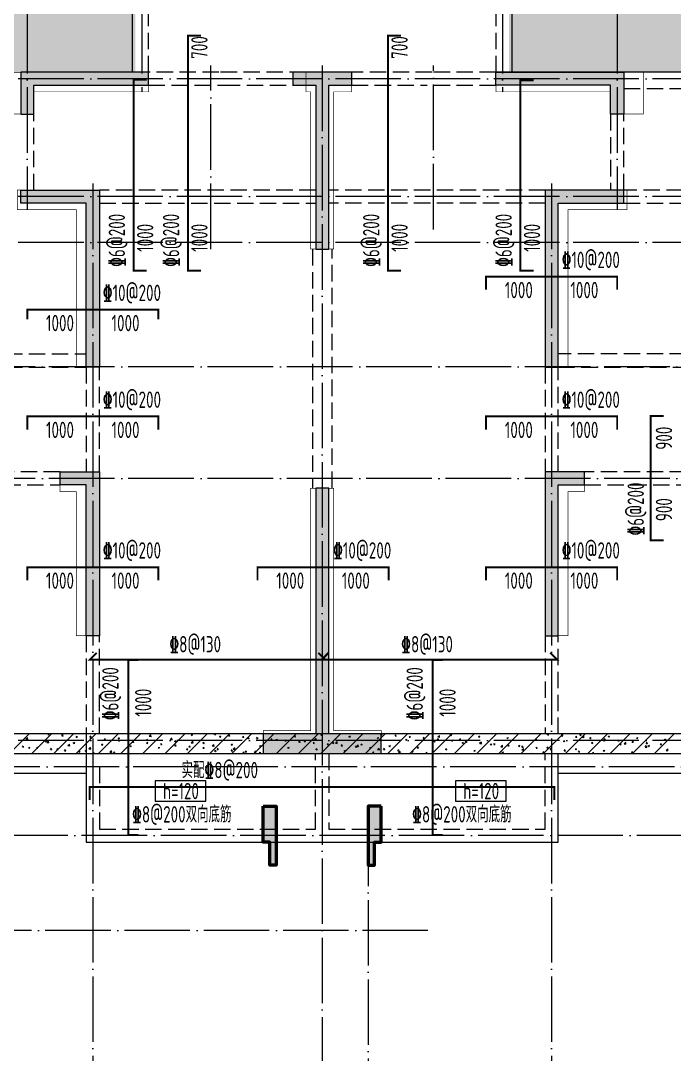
# Model space of a CAD drawing. Extents: x 5874492 to 7194610, y -939842 to -279257.
# Drawn here: x 6620511 to 6630483, y -458196 to -442422 of the extents above; entities that cross this region are included whole.
import ezdxf
from ezdxf.enums import TextEntityAlignment as Align

# ---------------------------------------------------------------- set-up
doc = ezdxf.new("R2010")
doc.units = 0
doc.header["$LTSCALE"] = 1000
doc.linetypes.add('DASH', pattern=[0.35, 0.25, -0.1])
doc.linetypes.add('DOTE', pattern=[2.42, 2, -0.2, 0.02, -0.2])
for name, color, linetype, lineweight in [('A-墙体', 140, 'Continuous', 50), ('A-大样-填充', 8, 'Continuous', 9), ('A-轴线-塔楼', 1, 'DOTE', 9), ('A-轴线-隔墙', 41, 'DOTE', 9), ('S-基础-DQ', 6, 'Continuous', 20), ('S-基础-HATCH', 251, 'Continuous', 20), ('S-墙柱-HATCH', 251, 'Continuous', 20), ('S-墙柱-WALL', 6, 'Continuous', 20), ('S-板-BEAM', 4, 'DASH', 20), ('S-板-BEAM-CON', 2, 'Continuous', 20), ('S-板-COLU', 50, 'DASH', 20), ('S-板-板厚', 191, 'Continuous', 20), ('S-板-板面填充', 251, 'Continuous', 20), ('S-板-楼板正筋', 107, 'Continuous', 20), ('S-板-楼板正筋文字', 107, 'Continuous', 20), ('S-板-楼板负筋', 1, 'Continuous', 20), ('S-板-楼板负筋文字', 7, 'Continuous', 20), ('S-板-模板线条', 140, 'Continuous', 20)]:
    doc.layers.add(name, color=color, linetype=linetype, lineweight=lineweight)
doc.styles.add('TSSD_Rein', font='tssdeng.shx', dxfattribs={"width": 0.7, "bigfont": 'hztxt.shx'})
doc.styles.add('样式 1', font='tssdeng.shx', dxfattribs={"width": 0.7, "bigfont": 'tssdchn.shx'})

# ---------------------------------------------------------------- blocks, each defined once
blk = doc.blocks.new('ndgfjhgkjhk')
at = {"layer": 'S-板-BEAM'}
for p, q in [((6625045, -519255), (6625045, -517955)), ((6630345, -517955), (6630345, -519255)), ((6626119, -519255), (6625045, -519255)), ((6627445, -519255), (6626119, -519255)), ((6629370, -519255), (6628145, -519255)), ((6630345, -519255), (6629370, -519255)), ((6625045, -519455), (6626197, -519455)), ((6626194, -519455), (6627445, -519455)), ((6628145, -519455), (6629295, -519455)), ((6629395, -519455), (6630345, -519455)), ((6632295, -519505), (6636445, -519505)), ((6623295, -521055), (6623295, -519895)), ((6632095, -519895), (6632095, -521055)), ((6632295, -521055), (6632295, -519895)), ((6627595, -521055), (6624295, -521055)), ((6631095, -521055), (6627795, -521055)), ((6633895, -521055), (6632295, -521055)), ((6624295, -521255), (6627595, -521255)), ((6631095, -521255), (6627795, -521255)), ((6632295, -521255), (6633895, -521255)), ((6627545, -521955), (6627545, -525597)), ((6627845, -525597), (6627845, -521955)), ((6621120, -523555), (6624095, -523555)), ((6634295, -523555), (6631295, -523555)), ((6621120, -523755), (6624095, -523755)), ((6624095, -523755), (6624095, -525355)), ((6624295, -525355), (6624295, -523755)), ((6631095, -523755), (6631095, -525355)), ((6631295, -523755), (6634295, -523755)), ((6631295, -525355), (6631295, -523755)), ((6623695, -525355), (6621095, -525355)), ((6634295, -525355), (6631695, -525355)), ((6621095, -525555), (6623695, -525555)), ((6631695, -525555), (6634295, -525555)), ((6624095, -527855), (6624095, -529355)), ((6624295, -529355), (6624295, -527855)), ((6631095, -527855), (6631095, -529355)), ((6631295, -529355), (6631295, -527855)), ((6631095, -530805, 0), (6631095, -529655)), ((6624295, -529855, 0), (6624295, -530805, 0)), ((6624295, -530805, 0), (6627595, -530805, 0)), ((6627795, -530805, 0), (6631095, -530805, 0))]:
    blk.add_line(p, q, dxfattribs=at)
blk.add_lwpolyline([(6627595, -530805), (6627595, -529655), (6627795, -529655), (6627795, -530805)], dxfattribs=at)
at = {"layer": 'S-板-BEAM-CON'}
for p, q in [((6624795, -517955), (6624795, -519255)), ((6630595, -519255), (6630595, -517955)), ((6636563, -519255), (6630345, -519255)), ((6624095, -529355), (6624095, -531005, 0)), ((6631295, -531005, 0), (6631295, -529655)), ((6624095, -531005, 0), (6631295, -531005, 0))]:
    blk.add_line(p, q, dxfattribs=at)
at = {"layer": 'S-板-模板线条', "ltscale": 0.5}
for p, q in [((6621795, -529955), (6624095, -529955)), ((6631295, -529955), (6633595, -529955))]:
    blk.add_line(p, q, dxfattribs=at)
blk = doc.blocks.new('ZHOUWANG2')
at = {"layer": 'A-轴线-塔楼', "linetype": 'DOTE', "ltscale": 0.5}
for p, q in [((186646, 135010), (186646, 124670)), ((188396, 135010), (188396, 126470)), ((193896, 135010), (193896, 126470)), ((195646, 135010), (195646, 124670)), ((191146, 126870), (191146, 108021)), ((227437, 126670), (165262, 126670)), ((187646, 125070), (187646, 108021)), ((194646, 125070), (194646, 108021)), ((227437, 124870), (165262, 124870)), ((227437, 124170), (165262, 124170)), ((201288, 122270), (180502, 122270)), ((201288, 120570), (180502, 120570)), ((227437, 116570), (165262, 116570)), ((191846, 115345), (191846, 108021)), ((192759, 113670), (165262, 113670))]:
    blk.add_line(p, q, dxfattribs=at)
at = {"layer": 'A-轴线-隔墙', "ltscale": 0.5}
for p, q in [((189446, 124070), (189446, 126870)), ((192846, 124370), (192846, 126870)), ((201288, 122270), (180502, 122270)), ((201360, 116170), (165262, 116170)), ((209044, 115120), (165262, 115120))]:
    blk.add_line(p, q, dxfattribs=at)
blk = doc.blocks.new('sfdgjhgfhgkjhk')
at = {"layer": 'S-基础-DQ'}
for points in [[(6945492, 358792), (6945492, 356336), (6963809, 356336), (6963809, 354236), (6966809, 354236), (6966809, 354586), (6971909, 354586), (6971909, 347036), (6977909, 347036), (6977909, 339686), (6931592, 339686), (6931592, 336294)], [(6931892, 336294), (6931892, 339386), (6978209, 339386), (6978209, 347336), (6972209, 347336), (6972209, 354886), (6966509, 354886), (6966509, 354536), (6964109, 354536), (6964109, 356636), (6945792, 356636), (6945792, 358792)]]:
    blk.add_lwpolyline(points, dxfattribs=at)
at = {"layer": 'S-基础-HATCH'}
for p, q in [((6949738, 339386), (6950038, 339686)), ((6949990, 339608), (6950013, 339632)), ((6950017, 339601), (6950014, 339630)), ((6950077, 339386), (6950377, 339686)), ((6950116, 339686), (6950117, 339686)), ((6950118, 339682), (6950119, 339686)), ((6950323, 339676), (6950332, 339686)), ((6950323, 339676), (6950341, 339674)), ((6950342, 339671), (6950339, 339686)), ((6950417, 339386), (6950717, 339686)), ((6950533, 339672), (6950554, 339680)), ((6950533, 339672), (6950548, 339661)), ((6950539, 339657), (6950553, 339674)), ((6950539, 339657), (6950556, 339656)), ((6950549, 339658), (6950555, 339676)), ((6950557, 339652), (6950554, 339671)), ((6950754, 339638), (6950768, 339656)), ((6950754, 339638), (6950772, 339637)), ((6950756, 339386), (6951056, 339686)), ((6950772, 339633), (6950769, 339652)), ((6950964, 339648), (6950985, 339656)), ((6950964, 339648), (6950979, 339637)), ((6950969, 339619), (6950983, 339637)), ((6950980, 339634), (6950986, 339652)), ((6950987, 339615), (6950984, 339633)), ((6951096, 339386), (6951396, 339686)), ((6951396, 339624), (6951417, 339632)), ((6951411, 339610), (6951417, 339628)), ((6951435, 339386), (6951735, 339686)), ((6951774, 339386), (6952074, 339686)), ((6951871, 339652), (6951895, 339676)), ((6951871, 339652), (6951898, 339648)), ((6951899, 339645), (6951895, 339674)), ((6952094, 339683), (6952095, 339686)), ((6952114, 339386), (6952414, 339686)), ((6952191, 339602), (6952215, 339627)), ((6952453, 339386), (6952753, 339686)), ((6952510, 339672), (6952531, 339680)), ((6952510, 339672), (6952525, 339662)), ((6952525, 339659), (6952532, 339677)), ((6952793, 339386), (6953093, 339686)), ((6952864, 339676), (6952873, 339686)), ((6952864, 339676), (6952882, 339674)), ((6952882, 339671), (6952880, 339686)), ((6952941, 339648), (6952962, 339656)), ((6952941, 339648), (6952956, 339638)), ((6952957, 339635), (6952963, 339653)), ((6953079, 339657), (6953094, 339674)), ((6953079, 339657), (6953097, 339655)), ((6953098, 339652), (6953094, 339671)), ((6953132, 339386), (6953432, 339686)), ((6953294, 339638), (6953309, 339655)), ((6953294, 339638), (6953312, 339636)), ((6953313, 339633), (6953309, 339652)), ((6953372, 339624), (6953393, 339632)), ((6953388, 339611), (6953394, 339629)), ((6953472, 339386), (6953772, 339686)), ((6953509, 339619), (6953524, 339636)), ((6953528, 339614), (6953525, 339633)), ((6953811, 339386), (6954111, 339686)), ((6954071, 339684), (6954072, 339686)), ((6954073, 339646), (6954096, 339671)), ((6954073, 339646), (6954099, 339642)), ((6954100, 339639), (6954097, 339668)), ((6954150, 339386), (6954450, 339686)), ((6954486, 339673), (6954507, 339681)), ((6954486, 339673), (6954501, 339663)), ((6954490, 339386), (6954790, 339686)), ((6954502, 339659), (6954508, 339678)), ((6954829, 339386), (6955129, 339686)), ((6954918, 339649), (6954939, 339657)), ((6954918, 339649), (6954933, 339639)), ((6954933, 339635), (6954939, 339654)), ((6955169, 339386), (6955469, 339686)), ((6955349, 339625), (6955370, 339633)), ((6955364, 339611), (6955370, 339630)), ((6955404, 339675), (6955413, 339686)), ((6955404, 339675), (6955422, 339674)), ((6955423, 339671), (6955420, 339686)), ((6955508, 339386), (6955808, 339686)), ((6955620, 339657), (6955634, 339674)), ((6955620, 339657), (6955637, 339655)), ((6955638, 339652), (6955635, 339671)), ((6955835, 339638), (6955849, 339655)), ((6955835, 339638), (6955853, 339636)), ((6955847, 339386), (6956147, 339686)), ((6955853, 339633), (6955850, 339652)), ((6955981, 339683), (6955981, 339686)), ((6956048, 339684), (6956048, 339686)), ((6956050, 339619), (6956064, 339636)), ((6956069, 339614), (6956065, 339633)), ((6956187, 339386), (6956487, 339686)), ((6956274, 339641), (6956297, 339665)), ((6956274, 339641), (6956301, 339637)), ((6956301, 339634), (6956298, 339662)), ((6956463, 339674), (6956484, 339682)), ((6956463, 339674), (6956478, 339663)), ((6956479, 339660), (6956485, 339678)), ((6956526, 339386), (6956826, 339686)), ((6956866, 339386), (6957166, 339686)), ((6956894, 339649), (6956915, 339658)), ((6956894, 339649), (6956909, 339639)), ((6956910, 339636), (6956916, 339654)), ((6957205, 339386), (6957505, 339686)), ((6957325, 339625), (6957346, 339634)), ((6957341, 339612), (6957347, 339630)), ((6957544, 339386), (6957844, 339686)), ((6957884, 339386), (6958184, 339686)), ((6957945, 339675), (6957954, 339686)), ((6957945, 339675), (6957963, 339674)), ((6957963, 339670), (6957961, 339686)), ((6958024, 339685), (6958025, 339686)), ((6958155, 339685), (6958157, 339686)), ((6958155, 339685), (6958182, 339680)), ((6958160, 339656), (6958175, 339674)), ((6958160, 339656), (6958178, 339655)), ((6958179, 339651), (6958175, 339670)), ((6958183, 339678), (6958182, 339686)), ((6958223, 339386), (6958523, 339686)), ((6958375, 339638), (6958390, 339655)), ((6958375, 339638), (6958393, 339636)), ((6958394, 339633), (6958390, 339651)), ((6958440, 339674), (6958461, 339682)), ((6958440, 339674), (6958455, 339664)), ((6958455, 339661), (6958461, 339679)), ((6958476, 339635), (6958499, 339659)), ((6958476, 339635), (6958502, 339631)), ((6958503, 339628), (6958500, 339656)), ((6958563, 339386), (6958863, 339686)), ((6958590, 339619), (6958605, 339636)), ((6958609, 339614), (6958606, 339633)), ((6958871, 339650), (6958892, 339658)), ((6958871, 339650), (6958886, 339640)), ((6958886, 339637), (6958893, 339655)), ((6958902, 339386), (6959202, 339686)), ((6959242, 339386), (6959542, 339686)), ((6959302, 339626), (6959323, 339634)), ((6959318, 339613), (6959324, 339631)), ((6959581, 339386), (6959881, 339686)), ((6949935, 339488), (6949949, 339505)), ((6949935, 339488), (6949953, 339486)), ((6949953, 339483), (6949950, 339502)), ((6949990, 339608), (6950017, 339604)), ((6950029, 339478), (6950050, 339486)), ((6950029, 339478), (6950044, 339468)), ((6950045, 339465), (6950051, 339483)), ((6950150, 339469), (6950164, 339486)), ((6950150, 339469), (6950168, 339468)), ((6950168, 339464), (6950165, 339483)), ((6950281, 339575), (6950302, 339583)), ((6950281, 339575), (6950296, 339565)), ((6950297, 339561), (6950303, 339580)), ((6950310, 339558), (6950334, 339583)), ((6950310, 339558), (6950337, 339554)), ((6950337, 339551), (6950334, 339580)), ((6950630, 339509), (6950654, 339533)), ((6950630, 339509), (6950657, 339505)), ((6950658, 339502), (6950654, 339530)), ((6950712, 339551), (6950733, 339559)), ((6950712, 339551), (6950727, 339541)), ((6950728, 339537), (6950734, 339556)), ((6950951, 339459), (6950974, 339483)), ((6950969, 339619), (6950987, 339618)), ((6950978, 339452), (6950975, 339481)), ((6951143, 339527), (6951164, 339535)), ((6951143, 339527), (6951158, 339517)), ((6951159, 339513), (6951165, 339531)), ((6951184, 339601), (6951199, 339618)), ((6951184, 339601), (6951202, 339599)), ((6951203, 339596), (6951199, 339615)), ((6951396, 339624), (6951410, 339613)), ((6951399, 339582), (6951414, 339599)), ((6951399, 339582), (6951417, 339580)), ((6951418, 339577), (6951414, 339596)), ((6951575, 339503), (6951596, 339511)), ((6951575, 339503), (6951590, 339493)), ((6951590, 339489), (6951596, 339507)), ((6951614, 339563), (6951629, 339580)), ((6951614, 339563), (6951632, 339561)), ((6951633, 339558), (6951630, 339577)), ((6951827, 339599), (6951848, 339608)), ((6951827, 339599), (6951842, 339589)), ((6951830, 339544), (6951844, 339561)), ((6951830, 339544), (6951848, 339543)), ((6951842, 339586), (6951848, 339604)), ((6951848, 339539), (6951845, 339558)), ((6952006, 339479), (6952027, 339487)), ((6952006, 339479), (6952021, 339469)), ((6952021, 339465), (6952027, 339483)), ((6952045, 339525), (6952059, 339543)), ((6952045, 339525), (6952063, 339524)), ((6952063, 339520), (6952060, 339539)), ((6952191, 339602), (6952218, 339598)), ((6952219, 339595), (6952215, 339624)), ((6952258, 339575), (6952279, 339584)), ((6952258, 339575), (6952273, 339565)), ((6952260, 339507), (6952274, 339524)), ((6952260, 339507), (6952278, 339505)), ((6952273, 339562), (6952279, 339580)), ((6952279, 339502), (6952275, 339520)), ((6952475, 339488), (6952490, 339505)), ((6952475, 339488), (6952493, 339486)), ((6952494, 339483), (6952490, 339502)), ((6952512, 339553), (6952535, 339577)), ((6952512, 339553), (6952538, 339549)), ((6952539, 339546), (6952536, 339574)), ((6952689, 339551), (6952710, 339559)), ((6952689, 339551), (6952704, 339541)), ((6952690, 339469), (6952705, 339486)), ((6952705, 339538), (6952711, 339556)), ((6952709, 339464), (6952705, 339483)), ((6952832, 339503), (6952855, 339527)), ((6952832, 339503), (6952858, 339499)), ((6952859, 339496), (6952856, 339525)), ((6953120, 339527), (6953141, 339535)), ((6953120, 339527), (6953135, 339517)), ((6953136, 339514), (6953142, 339532)), ((6953152, 339453), (6953175, 339478)), ((6953179, 339446), (6953176, 339475)), ((6953372, 339624), (6953387, 339614)), ((6953509, 339619), (6953527, 339618)), ((6953551, 339503), (6953572, 339511)), ((6953551, 339503), (6953566, 339493)), ((6953567, 339490), (6953573, 339508)), ((6953725, 339600), (6953739, 339618)), ((6953725, 339600), (6953743, 339599)), ((6953743, 339595), (6953740, 339614)), ((6953803, 339600), (6953824, 339608)), ((6953803, 339600), (6953818, 339590)), ((6953819, 339587), (6953825, 339605)), ((6953940, 339582), (6953954, 339599)), ((6953940, 339582), (6953958, 339580)), ((6953958, 339577), (6953955, 339595)), ((6953982, 339479), (6954003, 339487)), ((6953982, 339479), (6953997, 339469)), ((6953998, 339466), (6954004, 339484)), ((6954155, 339563), (6954169, 339580)), ((6954155, 339563), (6954173, 339561)), ((6954174, 339558), (6954170, 339577)), ((6954234, 339576), (6954255, 339584)), ((6954234, 339576), (6954249, 339566)), ((6954250, 339563), (6954256, 339581)), ((6954370, 339544), (6954385, 339561)), ((6954370, 339544), (6954388, 339542)), ((6954389, 339539), (6954385, 339558)), ((6954393, 339597), (6954416, 339621)), ((6954393, 339597), (6954420, 339593)), ((6954420, 339590), (6954417, 339618)), ((6954585, 339525), (6954600, 339542)), ((6954585, 339525), (6954603, 339524)), ((6954604, 339520), (6954600, 339539)), ((6954666, 339552), (6954687, 339560)), ((6954666, 339552), (6954680, 339542)), ((6954681, 339539), (6954687, 339557)), ((6954713, 339547), (6954736, 339571)), ((6954713, 339547), (6954740, 339543)), ((6954740, 339540), (6954737, 339569)), ((6954800, 339506), (6954815, 339523)), ((6954800, 339506), (6954818, 339505)), ((6954819, 339501), (6954816, 339520)), ((6955016, 339487), (6955030, 339505)), ((6955016, 339487), (6955034, 339486)), ((6955034, 339483), (6955031, 339501)), ((6955033, 339497), (6955057, 339522)), ((6955033, 339497), (6955060, 339493)), ((6955061, 339490), (6955057, 339519)), ((6955097, 339528), (6955118, 339536)), ((6955097, 339528), (6955112, 339518)), ((6955112, 339515), (6955118, 339533)), ((6955231, 339469), (6955245, 339486)), ((6955249, 339464), (6955246, 339482)), ((6955349, 339625), (6955364, 339615)), ((6955353, 339448), (6955377, 339472)), ((6955381, 339441), (6955377, 339469)), ((6955528, 339504), (6955549, 339512)), ((6955528, 339504), (6955543, 339494)), ((6955543, 339491), (6955550, 339509)), ((6955780, 339601), (6955801, 339609)), ((6955780, 339601), (6955795, 339591)), ((6955795, 339587), (6955802, 339606)), ((6955959, 339480), (6955980, 339488)), ((6955959, 339480), (6955974, 339470)), ((6955975, 339467), (6955981, 339485)), ((6956050, 339619), (6956068, 339617)), ((6956211, 339577), (6956232, 339585)), ((6956211, 339577), (6956226, 339567)), ((6956227, 339563), (6956233, 339582)), ((6956265, 339600), (6956280, 339617)), ((6956265, 339600), (6956283, 339599)), ((6956284, 339595), (6956280, 339614)), ((6956480, 339581), (6956495, 339599)), ((6956480, 339581), (6956498, 339580)), ((6956499, 339576), (6956495, 339595)), ((6956594, 339591), (6956618, 339615)), ((6956594, 339591), (6956621, 339587)), ((6956622, 339584), (6956618, 339613)), ((6956642, 339553), (6956663, 339561)), ((6956642, 339553), (6956657, 339543)), ((6956658, 339539), (6956664, 339557)), ((6956695, 339562), (6956710, 339580)), ((6956695, 339562), (6956713, 339561)), ((6956714, 339558), (6956711, 339576)), ((6956911, 339544), (6956925, 339561)), ((6956911, 339544), (6956929, 339542)), ((6956914, 339541), (6956938, 339566)), ((6956914, 339541), (6956941, 339537)), ((6956929, 339539), (6956926, 339558)), ((6956942, 339534), (6956938, 339563)), ((6957073, 339529), (6957094, 339537)), ((6957073, 339529), (6957088, 339519)), ((6957089, 339515), (6957095, 339533)), ((6957126, 339525), (6957140, 339542)), ((6957126, 339525), (6957144, 339523)), ((6957144, 339520), (6957141, 339539)), ((6957235, 339492), (6957258, 339516)), ((6957235, 339492), (6957261, 339488)), ((6957262, 339485), (6957259, 339513)), ((6957325, 339625), (6957340, 339615)), ((6957341, 339506), (6957355, 339523)), ((6957341, 339506), (6957359, 339504)), ((6957360, 339501), (6957356, 339520)), ((6957504, 339505), (6957525, 339513)), ((6957504, 339505), (6957519, 339495)), ((6957520, 339491), (6957526, 339509)), ((6957556, 339487), (6957571, 339504)), ((6957556, 339487), (6957574, 339486)), ((6957575, 339482), (6957571, 339501)), ((6957757, 339601), (6957778, 339610)), ((6957757, 339601), (6957771, 339591)), ((6957771, 339468), (6957786, 339486)), ((6957772, 339588), (6957778, 339606)), ((6957790, 339463), (6957786, 339482)), ((6957936, 339481), (6957957, 339489)), ((6957936, 339481), (6957951, 339471)), ((6957951, 339467), (6957957, 339485)), ((6958188, 339577), (6958209, 339585)), ((6958188, 339577), (6958203, 339567)), ((6958203, 339564), (6958209, 339582)), ((6958590, 339619), (6958608, 339617)), ((6958619, 339553), (6958640, 339561)), ((6958619, 339553), (6958634, 339543)), ((6958634, 339540), (6958640, 339558)), ((6958796, 339585), (6958819, 339610)), ((6958796, 339585), (6958822, 339581)), ((6958806, 339600), (6958820, 339617)), ((6958806, 339600), (6958824, 339598)), ((6958823, 339578), (6958820, 339607)), ((6958824, 339595), (6958821, 339614)), ((6959021, 339581), (6959035, 339598)), ((6959021, 339581), (6959039, 339579)), ((6959039, 339576), (6959036, 339595)), ((6959050, 339529), (6959071, 339537)), ((6959050, 339529), (6959065, 339519)), ((6959066, 339516), (6959072, 339534)), ((6959116, 339536), (6959139, 339560)), ((6959116, 339536), (6959143, 339532)), ((6959143, 339529), (6959140, 339557)), ((6959236, 339562), (6959250, 339579)), ((6959236, 339562), (6959254, 339561)), ((6959255, 339557), (6959251, 339576)), ((6959302, 339626), (6959317, 339616)), ((6959436, 339486), (6959459, 339510)), ((6959436, 339486), (6959463, 339482)), ((6959451, 339543), (6959466, 339561)), ((6959451, 339543), (6959469, 339542)), ((6959463, 339479), (6959460, 339507)), ((6959470, 339538), (6959466, 339557)), ((6959481, 339505), (6959502, 339513)), ((6959481, 339505), (6959496, 339495)), ((6959497, 339492), (6959503, 339510)), ((6959666, 339525), (6959681, 339542)), ((6959666, 339525), (6959684, 339523)), ((6959685, 339520), (6959681, 339538)), ((6959733, 339602), (6959754, 339610)), ((6959733, 339602), (6959748, 339592)), ((6959749, 339589), (6959755, 339607)), ((6950365, 339450), (6950379, 339468)), ((6950365, 339450), (6950383, 339449)), ((6950384, 339445), (6950380, 339464)), ((6950460, 339454), (6950481, 339462)), ((6950460, 339454), (6950475, 339444)), ((6950476, 339441), (6950482, 339459)), ((6950580, 339431), (6950595, 339449)), ((6950580, 339431), (6950598, 339430)), ((6950599, 339427), (6950595, 339445)), ((6950795, 339413), (6950810, 339430)), ((6950795, 339413), (6950813, 339411)), ((6950814, 339408), (6950810, 339427)), ((6950891, 339430), (6950912, 339438)), ((6950891, 339430), (6950906, 339420)), ((6950907, 339417), (6950913, 339435)), ((6950951, 339459), (6950977, 339455)), ((6951011, 339394), (6951025, 339411)), ((6951011, 339394), (6951028, 339392)), ((6951029, 339389), (6951026, 339408)), ((6951235, 339386), (6951240, 339392)), ((6951241, 339386), (6951241, 339389)), ((6951271, 339409), (6951294, 339434)), ((6951271, 339409), (6951297, 339405)), ((6951298, 339402), (6951295, 339431)), ((6951323, 339406), (6951344, 339414)), ((6951323, 339406), (6951337, 339396)), ((6951338, 339393), (6951344, 339411)), ((6951765, 339386), (6951775, 339390)), ((6951775, 339386), (6951775, 339387)), ((6952437, 339455), (6952458, 339463)), ((6952437, 339455), (6952452, 339445)), ((6952452, 339441), (6952459, 339459)), ((6952690, 339469), (6952708, 339467)), ((6952868, 339431), (6952889, 339439)), ((6952868, 339431), (6952883, 339421)), ((6952884, 339417), (6952890, 339435)), ((6952905, 339450), (6952920, 339467)), ((6952905, 339450), (6952923, 339448)), ((6952924, 339445), (6952921, 339464)), ((6953121, 339431), (6953135, 339448)), ((6953121, 339431), (6953139, 339430)), ((6953139, 339426), (6953136, 339445)), ((6953152, 339453), (6953179, 339449)), ((6953299, 339407), (6953320, 339415)), ((6953299, 339407), (6953314, 339397)), ((6953315, 339393), (6953321, 339411)), ((6953336, 339412), (6953350, 339430)), ((6953336, 339412), (6953354, 339411)), ((6953354, 339407), (6953351, 339426)), ((6953472, 339404), (6953495, 339428)), ((6953472, 339404), (6953499, 339400)), ((6953499, 339397), (6953496, 339425)), ((6953551, 339394), (6953565, 339411)), ((6953551, 339394), (6953569, 339392)), ((6953570, 339389), (6953566, 339407)), ((6953739, 339386), (6953751, 339391)), ((6953752, 339386), (6953752, 339387)), ((6953776, 339386), (6953781, 339392)), ((6953782, 339386), (6953781, 339389)), ((6954413, 339455), (6954434, 339463)), ((6954413, 339455), (6954428, 339445)), ((6954429, 339442), (6954435, 339460)), ((6954845, 339431), (6954866, 339439)), ((6954845, 339431), (6954860, 339421)), ((6954860, 339418), (6954866, 339436)), ((6955231, 339469), (6955249, 339467)), ((6955276, 339407), (6955297, 339415)), ((6955276, 339407), (6955291, 339397)), ((6955291, 339394), (6955297, 339412)), ((6955353, 339448), (6955380, 339444)), ((6955446, 339450), (6955460, 339467)), ((6955446, 339450), (6955464, 339448)), ((6955465, 339445), (6955461, 339464)), ((6955661, 339431), (6955676, 339448)), ((6955661, 339431), (6955679, 339429)), ((6955674, 339398), (6955697, 339422)), ((6955674, 339398), (6955700, 339394)), ((6955680, 339426), (6955676, 339445)), ((6955701, 339391), (6955698, 339420)), ((6955714, 339386), (6955728, 339391)), ((6955728, 339386), (6955729, 339388)), ((6955876, 339412), (6955891, 339429)), ((6955876, 339412), (6955894, 339411)), ((6955895, 339407), (6955891, 339426)), ((6956092, 339393), (6956106, 339411)), ((6956092, 339393), (6956109, 339392)), ((6956110, 339388), (6956107, 339407)), ((6956316, 339386), (6956321, 339392)), ((6956322, 339386), (6956322, 339388)), ((6956390, 339456), (6956411, 339464)), ((6956390, 339456), (6956405, 339446)), ((6956406, 339443), (6956412, 339461)), ((6956821, 339432), (6956842, 339440)), ((6956821, 339432), (6956836, 339422)), ((6956837, 339419), (6956843, 339437)), ((6957252, 339408), (6957273, 339416)), ((6957252, 339408), (6957267, 339398)), ((6957268, 339395), (6957274, 339413)), ((6957555, 339442), (6957578, 339466)), ((6957555, 339442), (6957581, 339438)), ((6957582, 339435), (6957579, 339464)), ((6957689, 339386), (6957705, 339392)), ((6957704, 339386), (6957705, 339389)), ((6957771, 339468), (6957789, 339467)), ((6957875, 339392), (6957898, 339417)), ((6957875, 339392), (6957902, 339388)), ((6957902, 339386), (6957899, 339414)), ((6957987, 339450), (6958001, 339467)), ((6957987, 339450), (6958004, 339448)), ((6958005, 339445), (6958002, 339463)), ((6958202, 339431), (6958216, 339448)), ((6958202, 339431), (6958220, 339429)), ((6958220, 339426), (6958217, 339445)), ((6958367, 339457), (6958388, 339465)), ((6958367, 339457), (6958382, 339447)), ((6958382, 339443), (6958388, 339461)), ((6958417, 339412), (6958431, 339429)), ((6958417, 339412), (6958435, 339410)), ((6958435, 339407), (6958432, 339426)), ((6958632, 339393), (6958647, 339410)), ((6958632, 339393), (6958650, 339391)), ((6958651, 339388), (6958647, 339407)), ((6958798, 339433), (6958819, 339441)), ((6958798, 339433), (6958813, 339423)), ((6958813, 339419), (6958820, 339437)), ((6958857, 339386), (6958862, 339391)), ((6958863, 339386), (6958862, 339388)), ((6959229, 339409), (6959250, 339417)), ((6959229, 339409), (6959244, 339399)), ((6959245, 339395), (6959251, 339413)), ((6959664, 339386), (6959681, 339393)), ((6959681, 339386), (6959682, 339389)), ((6959756, 339436), (6959780, 339461)), ((6959756, 339436), (6959783, 339432)), ((6959784, 339429), (6959780, 339458))]:
    blk.add_line(p, q, dxfattribs=at)
blk = doc.blocks.new('sdgjhgfjhgfj')
at = {"layer": 'S-板-COLU', "const_width": 10}
for points in [[(6306345, -399592), (6306345, -398952), (6308595, -398952), (6308595, -399252), (6306845, -399252), (6306845, -399592)], [(6311070, -401652), (6311070, -399252), (6310995, -399252), (6310995, -398952), (6311695, -398952), (6311695, -399252), (6311420, -399252), (6311420, -401652)], [(6313895, -399252), (6313895, -398952), (6316145, -398952), (6316145, -399592), (6315645, -399592), (6315645, -399252)], [(6307495, -403452), (6307495, -401052), (6306595, -401052), (6306595, -400752), (6307845, -400752), (6307845, -403452)], [(6314645, -403452), (6314645, -400752), (6315895, -400752), (6315895, -401052), (6314995, -401052), (6314995, -403452)], [(6307495, -407552), (6307495, -405352), (6307245, -405352), (6307245, -405052), (6307845, -405052), (6307845, -407552)], [(6314645, -407552), (6314645, -405052), (6315245, -405052), (6315245, -405352), (6314995, -405352), (6314995, -407552)], [(6310345, -409352), (6310345, -409002), (6311070, -409002), (6311070, -408852), (6311070, -408852), (6311070, -405302), (6311420, -405302), (6311420, -408852), (6311420, -408852), (6311420, -409002), (6312145, -409002), (6312145, -409352)]]:
    blk.add_lwpolyline(points, close=True, dxfattribs=at)
blk = doc.blocks.new('safdhgfjhgfj')
at = {"layer": 'S-墙柱-HATCH', "ltscale": 0.2}
h = blk.add_hatch(color=256, dxfattribs=at)
h.paths.add_polyline_path([(6293545, -281423), (6293545, -286793), (6293845, -286793), (6293845, -286023), (6296545, -286023), (6296545, -285823), (6296445, -285823), (6293845, -285823), (6293845, -280773), (6293245, -280773), (6293245, -281423)])
h.paths.add_polyline_path([(6288045, -295923), (6287795, -295923), (6287795, -288523), (6288635, -288523), (6288635, -288273), (6287545, -288273), (6287545, -296523), (6288045, -296523)])
h.paths.add_polyline_path([(6314845, -287823), (6315845, -287823), (6315845, -287623), (6314645, -287623), (6314645, -290323), (6314845, -290323)])
h.paths.add_polyline_path([(6314845, -292123), (6315245, -292123), (6315245, -291923), (6314645, -291923), (6314645, -294423), (6314845, -294423)])
h.paths.add_polyline_path([(6315645, -286023), (6313895, -286023), (6313895, -285823), (6315845, -285823), (6315845, -286463), (6315645, -286463)])
h.paths.add_polyline_path([(6304670, -290323), (6304420, -290323), (6304420, -287823), (6304045, -287823), (6304045, -287623), (6305045, -287623), (6305045, -287823), (6304670, -287823)])
h.paths.add_polyline_path([(6301445, -292123), (6301845, -292123), (6301845, -291923), (6301245, -291923), (6301245, -294423), (6301445, -294423)])
h.paths.add_polyline_path([(6314095, -284523), (6314095, -283423), (6312495, -283423), (6312495, -281123), (6309995, -281123), (6309995, -283423), (6308395, -283423), (6308395, -284523), (6308595, -284523), (6308595, -283623), (6310695, -283623), (6310695, -283423), (6310195, -283423), (6310195, -281323), (6312295, -281323), (6312295, -283423), (6311795, -283423), (6311795, -283623), (6313895, -283623), (6313895, -284523)])
h.paths.add_polyline_path([(6307645, -287823), (6306645, -287823), (6306645, -287623), (6307845, -287623), (6307845, -290323), (6307645, -290323)])
h.paths.add_polyline_path([(6307645, -292123), (6307245, -292123), (6307245, -291923), (6307845, -291923), (6307845, -294423), (6307645, -294423)])
h.paths.add_polyline_path([(6300645, -285823), (6300645, -286023), (6302245, -286023), (6302245, -286463), (6302445, -286463), (6302445, -285823)])
h.paths.add_polyline_path([(6300645, -283273), (6300645, -284473), (6300845, -284473), (6300845, -280773), (6298345, -280773), (6298345, -281473), (6298545, -281473), (6298545, -280973), (6300645, -280973), (6300645, -283073), (6298545, -283073), (6298545, -282573), (6298345, -282573), (6298345, -283273)])
h.paths.add_polyline_path([(6306845, -286023), (6308595, -286023), (6308595, -285823), (6306645, -285823), (6306645, -286463), (6306845, -286463)])
h.paths.add_polyline_path([(6297695, -288523), (6297995, -288523), (6297995, -286023), (6298095, -286023), (6298095, -285823), (6297695, -285823)])
h.paths.add_polyline_path([(6311145, -288523), (6311345, -288523), (6311345, -286023), (6311695, -286023), (6311695, -285823), (6310795, -285823), (6310795, -286023), (6311145, -286023)])
h.paths.add_polyline_path([(6301445, -287823), (6302445, -287823), (6302445, -287623), (6301245, -287623), (6301245, -290323), (6301445, -290323)])
h.paths.add_polyline_path([(6298395, -296223), (6298395, -295923), (6297995, -295923), (6297995, -292173), (6297695, -292173), (6297695, -295923), (6296945, -295923), (6296945, -296223)])
h.paths.add_polyline_path([(6305445, -296223), (6305445, -295923), (6304670, -295923), (6304670, -291523), (6304420, -291523), (6304420, -295923), (6303645, -295923), (6303645, -296223)])
h.paths.add_polyline_path([(6312145, -296223), (6312145, -295923), (6311345, -295923), (6311345, -292173), (6311145, -292173), (6311145, -295923), (6310345, -295923), (6310345, -296223)])
h.paths.add_polyline_path([(6293445, -295923), (6293595, -295923), (6293595, -292373), (6293845, -292373), (6293845, -296523), (6293445, -296523)])
h.paths.add_polyline_path([(6293145, -288523), (6293645, -288523), (6293645, -291323), (6293845, -291323), (6293845, -288273), (6293145, -288273)])
h.paths.add_polyline_path([(6317820, -290323), (6318070, -290323), (6318070, -287823), (6318445, -287823), (6318445, -287623), (6317445, -287623), (6317445, -287823), (6317820, -287823)])
h.paths.add_polyline_path([(6321045, -292123), (6320645, -292123), (6320645, -291923), (6321245, -291923), (6321245, -294423), (6321045, -294423)])
h.paths.add_polyline_path([(6321870, -285823), (6321870, -286023), (6320245, -286023), (6320245, -286463), (6320045, -286463), (6320045, -285823)])
h.paths.add_polyline_path([(6324745, -288523), (6324545, -288523), (6324545, -286023), (6324395, -286023), (6324395, -285823), (6324745, -285823)])
h.paths.add_polyline_path([(6321045, -287823), (6320045, -287823), (6320045, -287623), (6321245, -287623), (6321245, -290323), (6321045, -290323)])
h.paths.add_polyline_path([(6324095, -296223), (6324095, -295923), (6324495, -295923), (6324495, -292173), (6324745, -292173), (6324745, -295923), (6325545, -295923), (6325545, -296223)])
h.paths.add_polyline_path([(6317045, -296223), (6317045, -295923), (6317820, -295923), (6317820, -291523), (6318070, -291523), (6318070, -295923), (6318845, -295923), (6318845, -296223)])
h.paths.add_polyline_path([(6323045, -281173), (6320645, -281173), (6320645, -284473), (6320845, -284473), (6320845, -283573), (6323545, -283573), (6323545, -282923), (6323345, -282923), (6323345, -283373), (6320845, -283373), (6320845, -281373), (6323345, -281373), (6323345, -281823), (6323545, -281823), (6323545, -280773), (6323045, -280773)])
h.paths.add_polyline_path([(6328945, -281423), (6328945, -286793), (6328645, -286793), (6328645, -286023), (6325945, -286023), (6325945, -285823), (6326045, -285823), (6328645, -285823), (6328645, -280773), (6329295, -280773), (6329295, -281423)])
h.paths.add_polyline_path([(6329045, -295923), (6328945, -295923), (6328945, -292373), (6328645, -292373), (6328645, -296523), (6329045, -296523)])
h.paths.add_polyline_path([(6329345, -288523), (6328945, -288523), (6328945, -291323), (6328645, -291323), (6328645, -288273), (6329345, -288273)])
h.paths.add_polyline_path([(6334445, -295923), (6334695, -295923), (6334695, -288523), (6333855, -288523), (6333855, -288273), (6334945, -288273), (6334945, -296523), (6334445, -296523)])
at = {"layer": 'S-墙柱-WALL'}
for points in [[(6306845, -286023), (6308595, -286023), (6308595, -285823), (6306645, -285823), (6306645, -286463), (6306845, -286463)], [(6311145, -288523), (6311345, -288523), (6311345, -286023), (6311695, -286023), (6311695, -285823), (6310795, -285823), (6310795, -286023), (6311145, -286023)], [(6315645, -286023), (6313895, -286023), (6313895, -285823), (6315845, -285823), (6315845, -286463), (6315645, -286463)], [(6307645, -287823), (6306645, -287823), (6306645, -287623), (6307845, -287623), (6307845, -290323), (6307645, -290323)], [(6314845, -287823), (6315845, -287823), (6315845, -287623), (6314645, -287623), (6314645, -290323), (6314845, -290323)], [(6307645, -292123), (6307245, -292123), (6307245, -291923), (6307845, -291923), (6307845, -294423), (6307645, -294423)], [(6314845, -292123), (6315245, -292123), (6315245, -291923), (6314645, -291923), (6314645, -294423), (6314845, -294423)], [(6312145, -296223), (6312145, -295923), (6311345, -295923), (6311345, -292173), (6311145, -292173), (6311145, -295923), (6310345, -295923), (6310345, -296223)]]:
    blk.add_lwpolyline(points, close=True, dxfattribs=at)

msp = doc.modelspace()

# ---------------------------------------------------------------- hatches: boundary and pattern name
at = {"layer": 'A-大样-填充', "ltscale": 0.5}
h = msp.add_hatch(color=256, dxfattribs=at)
h.dxf.hatch_style = 1
h.paths.add_polyline_path([(6624211.2, -454407.4), (6624411.2, -454407.4), (6624411.2, -455307.4), (6624311.2, -455307.4), (6624311.2, -454957.4), (6624211.2, -454957.4)])
h = msp.add_hatch(color=256, dxfattribs=at)
h.dxf.hatch_style = 1
h.paths.add_polyline_path([(6626011.2, -454407.4), (6625811.2, -454407.4), (6625811.2, -455307.4), (6625911.2, -455307.4), (6625911.2, -454957.4), (6626011.2, -454957.4)])
at = {"layer": 'S-板-板面填充'}
h = msp.add_hatch(dxfattribs=at)
h.set_pattern_fill('CROSS,_O', color=256, scale=100)
h.set_pattern_definition([(0, (-312234.5, 0), (158.75, 158.75), [79.375, -238.125]), (90, (-312194.81, -39.69), (-158.75, 158.75), [79.375, -238.125])])
h.paths.add_polyline_path([(6598616.1, -456699.9), (6602194.4, -456699.9), (6602194.4, -453907.4), (6601411.2, -453907.4), (6601411.2, -445657.4), (6607411.2, -445657.4), (6607411.2, -438807.4), (6607111.2, -438807.4), (6607111.2, -438157.4), (6614711.2, -438157.4), (6614711.2, -443207.4), (6622261.2, -443207.4), (6622261.2, -440807.4), (6623861.2, -440807.4), (6623861.2, -438507.4), (6626361.2, -438507.4), (6626361.2, -440807.4), (6627961.2, -440807.4), (6627961.3, -443207.4), (6634511.2, -443207.4), (6634511.3, -438757.4), (6634411.2, -436657.4), (6616094.4, -436657.4), (6616094.4, -434201.1), (6598616.1, -434201.1)])

# ---------------------------------------------------------------- linework, layer by layer
at = {"layer": 'A-墙体'}
for points in [[(6624211.2, -454407.4), (6624411.2, -454407.4), (6624411.2, -455307.4), (6624311.2, -455307.4), (6624311.2, -454957.4), (6624211.2, -454957.4), (6624211.2, -454407.4)], [(6626011.2, -454407.4), (6625811.2, -454407.4), (6625811.2, -455307.4), (6625911.2, -455307.4), (6625911.2, -454957.4), (6626011.2, -454957.4), (6626011.2, -454407.4)]]:
    msp.add_lwpolyline(points, dxfattribs=at)
at = {"layer": 'S-板-板厚'}
for points in [[(6623335.5, -454021.7), (6622565.1, -454021.7), (6622565.1, -454332), (6623335.5, -454332)], [(6627915.8, -454021.7), (6627145.4, -454021.7), (6627145.4, -454332), (6627915.8, -454332)]]:
    msp.add_lwpolyline(points, close=True, dxfattribs=at)
at = {"layer": 'S-板-楼板正筋', "const_width": 30}
for points in [[(6621671.4, -452067.8), (6621565.3, -452173.9), (6625158.3, -452173.9), (6625052.2, -452067.8)], [(6625208.9, -452067.8), (6625102.8, -452173.9), (6628695.8, -452173.9), (6628589.7, -452067.8)]]:
    msp.add_lwpolyline(points, dxfattribs=at)
at = {"layer": 'S-板-楼板负筋', "const_width": 30}
for points in [[(6623261.9, -446235.9), (6623061.9, -446235.9), (6623061.9, -442649), (6623261.9, -442649)], [(6626315.5, -446235.9), (6626115.5, -446235.9), (6626115.5, -442649), (6626315.5, -442649)], [(6622434.3, -446235.9), (6622234.3, -446235.9), (6622234.3, -443323.5), (6622434.3, -443323.5)], [(6628336, -446235.9), (6628136, -446235.9), (6628136, -443331.5), (6628336, -443331.5)], [(6627611.2, -446528.1), (6627611.2, -446328.1), (6629611.2, -446328.1), (6629611.2, -446528.1)], [(6620611.2, -446981.8), (6620611.2, -446831.8), (6622611.2, -446831.8), (6622611.2, -446981.8)], [(6620611.2, -448662.2), (6620611.2, -448462.2), (6622611.2, -448462.2), (6622611.2, -448662.2)], [(6627611.2, -448662.2), (6627611.2, -448462.2), (6629611.2, -448462.2), (6629611.2, -448662.2)], [(6630320.2, -450354.4), (6630120.2, -450354.4), (6630120.2, -448454.4), (6630320.2, -448454.4)], [(6620611.2, -450962.7), (6620611.2, -450762.7), (6622611.2, -450762.7), (6622611.2, -450962.7)], [(6624124.3, -450962.7), (6624124.3, -450762.7), (6626124.3, -450762.7), (6626124.3, -450962.7)], [(6627611.2, -450962.7), (6627611.2, -450762.7), (6629611.2, -450762.7), (6629611.2, -450962.7)], [(6622305.8, -454846.6), (6622155.8, -454846.6), (6622155.8, -452180), (6622305.8, -452180)], [(6626948.3, -454846.6), (6626798.3, -454846.6), (6626798.3, -452180), (6626948.3, -452180)], [(6621562.8, -454314.5), (6621562.8, -454114.5), (6628651.1, -454114.5), (6628651.1, -454314.5)]]:
    msp.add_lwpolyline(points, dxfattribs=at)

# ---------------------------------------------------------------- block references
at = {"color": 3}
msp.add_blockref('ZHOUWANG2', (6433965.2, -569977), dxfattribs=at)
msp.add_blockref('sfdgjhgfhgkjhk', (-329397.9, -792993.6))
at = {"layer": 'S-墙柱-HATCH'}
for name, p in [('sdgjhgfjhgfj', (313866.7, -44255.8)), ('safdhgfjhgfj', (313866.7, -157384.4))]:
    msp.add_blockref(name, p, dxfattribs=at)
at = {"layer": 'S-板-BEAM'}
msp.add_blockref('ndgfjhgkjhk', (-2583.5, 76047.1), dxfattribs=at)

# ---------------------------------------------------------------- texts
at = {"layer": 'S-板-板厚', "style": 'TSSD_Rein', "width": 0.7}
for p in [(6622956.3, -454178.2), (6627536.6, -454178.2)]:
    msp.add_text('h=120', height=250, dxfattribs=at).set_placement(p, align=Align.MIDDLE)
at = {"layer": 'S-板-楼板正筋文字', "width": 0.7}
for s, style, p in [('\x848@130', '样式 1', (6622778.8, -452062.5)), ('\x848@130', '样式 1', (6626316.3, -452062.5)), ('\x848@200双向底筋', 'TSSD_Rein', (6622210.7, -454658.6)), ('\x848@200双向底筋', 'TSSD_Rein', (6626483.3, -454658.6))]:
    msp.add_text(s, height=250, dxfattribs=dict(at, style=style)).set_placement(p)
at = {"layer": 'S-板-楼板负筋文字', "style": 'TSSD_Rein', "width": 0.7}
for s, p in [('700', (6623113.1, -442831.1)), ('700', (6626166.6, -442831.1)), ('1000', (6622285.5, -445735.9)), ('1000', (6623113.1, -445735.9)), ('1000', (6626166.6, -445735.9)), ('1000', (6628187.2, -445735.9)), ('900', (6630200.2, -448793.3)), ('\x846@200', (6629769.8, -449875.3)), ('900', (6630200.2, -449884.4))]:
    msp.add_text(s, height=250, rotation=90, dxfattribs=at).set_placement(p, align=Align.TOP_CENTER)
for p in [(6622102.9, -446181.1), (6622930.5, -446181.1), (6625984.1, -446181.1), (6628004.6, -446181.1)]:
    msp.add_text('\x846@200', height=250, rotation=90, dxfattribs=at).set_placement(p)
for p in [(6628763.7, -446196.6), (6621763.7, -446700.3), (6621763.7, -448330.8), (6628763.7, -448330.8), (6621763.7, -450631.2), (6625276.8, -450631.2), (6628763.7, -450631.2)]:
    msp.add_text('\x8410@200', height=250, dxfattribs=at).set_placement(p)
for p in [(6628111.2, -446408.1), (6629111.2, -446408.1), (6621111.2, -446911.8), (6622111.2, -446911.8), (6621111.2, -448542.2), (6622111.2, -448542.2), (6628111.2, -448542.2), (6629111.2, -448542.2), (6621111.2, -450842.7), (6622111.2, -450842.7), (6624624.3, -450842.7), (6625624.3, -450842.7), (6628111.2, -450842.7), (6629111.2, -450842.7)]:
    msp.add_text('1000', height=250, dxfattribs=at).set_placement(p, align=Align.TOP_CENTER)
at = {"layer": 'S-板-楼板负筋文字', "linetype": 'Continuous', "style": 'TSSD_Rein', "width": 0.7}
for p in [(6622005.2, -453100), (6626647.7, -453100)]:
    msp.add_text('\x846@200', height=250, rotation=89.99999, dxfattribs=at).set_placement(p)
for p in [(6622255.8, -452830), (6626898.3, -452830)]:
    msp.add_text('1000', height=250, rotation=90, dxfattribs=at).set_placement(p, align=Align.TOP_CENTER)
msp.add_text('实配\x848@200', height=250, dxfattribs=at).set_placement((6622965.3, -453983.1))

doc.saveas('drawing.dxf')
